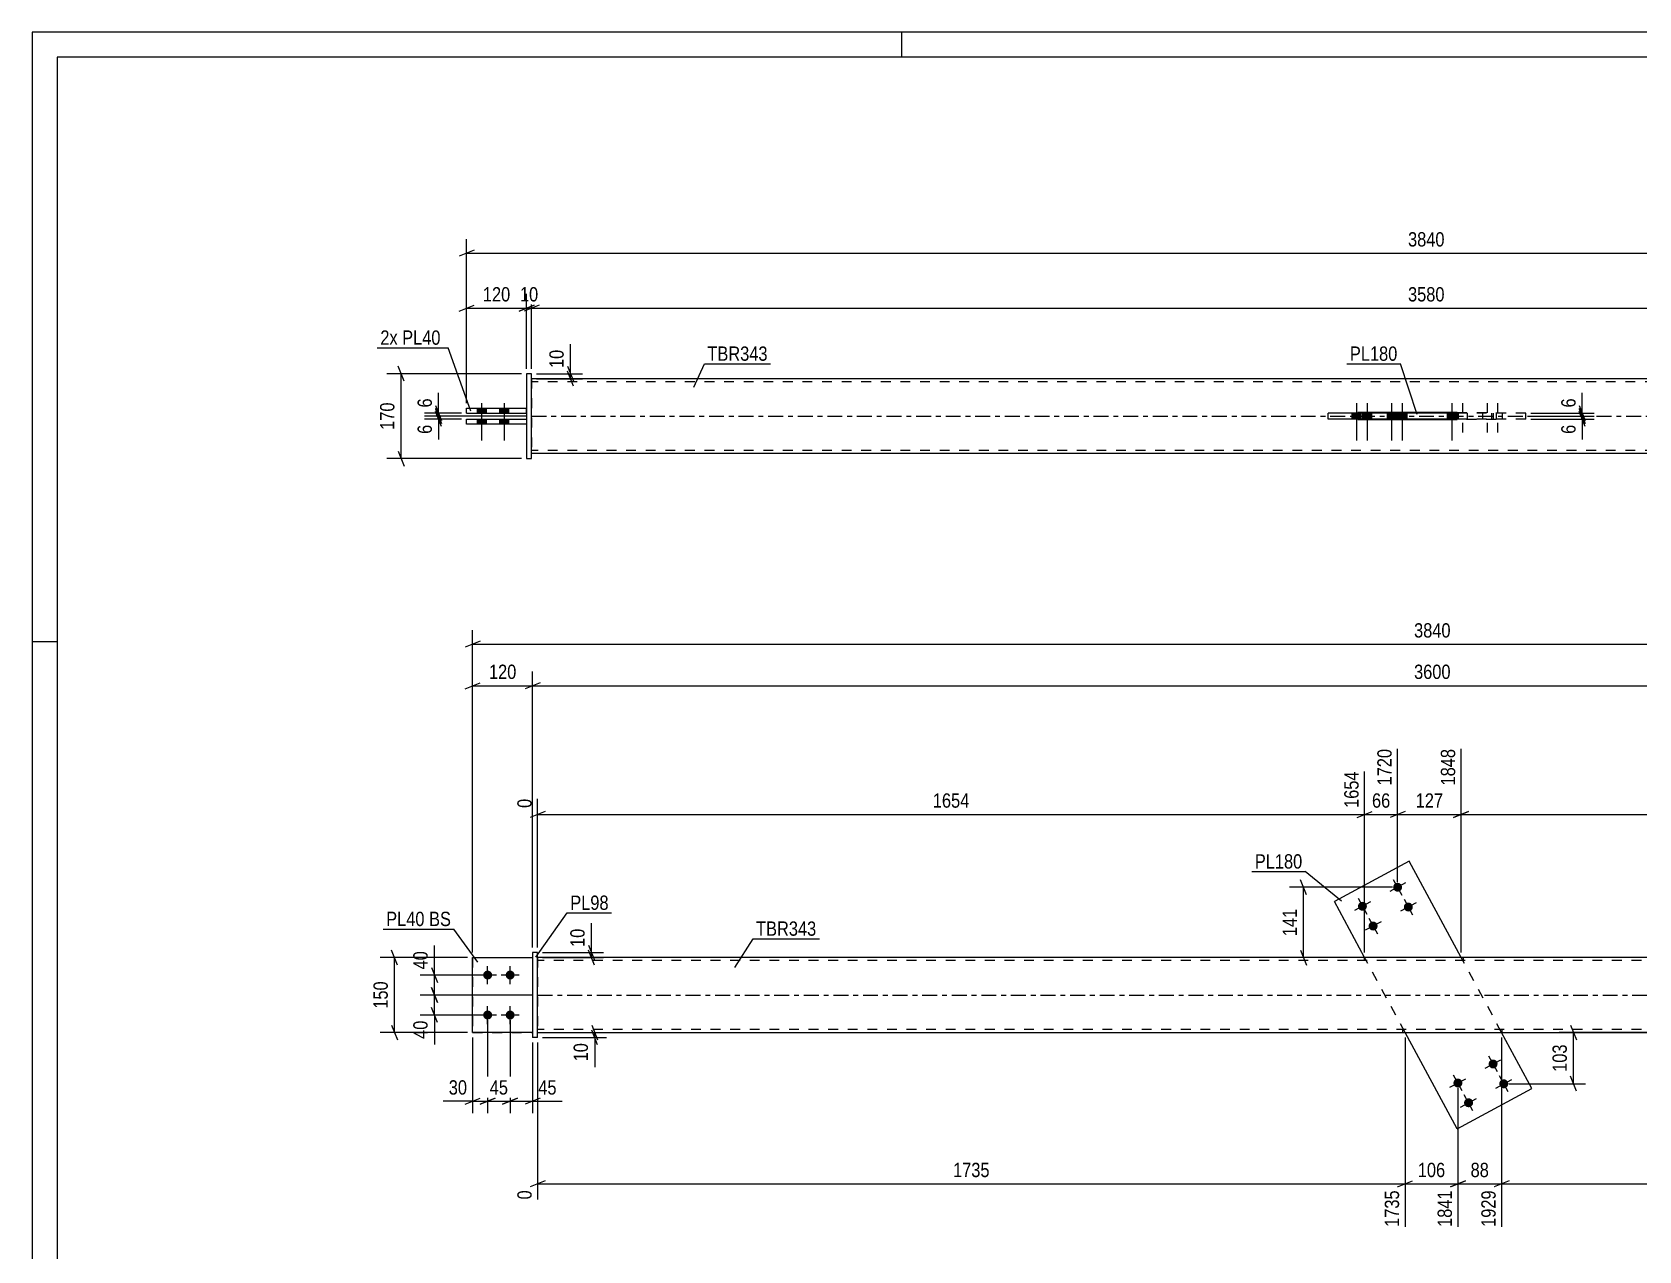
# Model space of a CAD drawing. Header units: millimetres. Extents: x 0 to 594, y 0 to 420.
# Drawn here: x 0 to 321.4, y 176.1 to 420 of the extents above; entities that cross this region are included whole.
import ezdxf

# ---------------------------------------------------------------- set-up
doc = ezdxf.new("R2010")
doc.units = ezdxf.units.MM
doc.linetypes.add('DXK_LINE_DOT2', pattern=[3.9198, 1.9599, -1.9599])
doc.linetypes.add('DXK_LINE_DOT3', pattern=[5.9187, 2.979, -0.9799, 0.9799, -0.9799])
doc.styles.add('Arial Narrow', font='ARIALN.TTF', dxfattribs={"height": 0.2})

# ---------------------------------------------------------------- blocks, each defined once
blk = doc.blocks.new('Unknown-580612004-1130')
at = {"color": 5, "linetype": 'Continuous'}
for p, q in [((594, 420), (0, 420)), ((0, 420), (0, 0)), ((174, 415), (174, 420)), ((589, 415), (5, 415)), ((5, 415), (5, 5)), ((5, 298), (0, 298))]:
    blk.add_line(p, q, dxfattribs=at)
blk = doc.blocks.new('Part-580612004-1679 - 1673')
at = {"color": 7, "linetype": 'DXK_LINE_DOT2'}
for p, q in [((88.13, 234.81), (88.13, 219.81)), ((88.13, 234.81), (100.13, 234.81)), ((100.13, 234.81), (100.13, 219.81)), ((88.13, 219.81), (100.13, 219.81))]:
    blk.add_line(p, q, dxfattribs=at)
blk = doc.blocks.new('Part-580612004-1700 - 1673')
at = {"color": 2, "linetype": 'Continuous'}
for p, q in [((459.13, 234.81), (101.13, 234.81)), ((101.13, 219.81), (459.13, 219.81))]:
    blk.add_line(p, q, dxfattribs=at)
at = {"color": 7, "linetype": 'DXK_LINE_DOT2'}
for p, q in [((101.13, 234.81), (101.13, 219.81)), ((266.47, 234.81), (266.47, 234.21)), ((286.31, 234.81), (286.31, 234.21)), ((459.13, 234.21), (101.13, 234.21)), ((459.13, 220.41), (101.13, 220.41)), ((274.24, 219.81), (274.24, 220.41)), ((294.09, 219.81), (294.09, 220.41))]:
    blk.add_line(p, q, dxfattribs=at)
at = {"color": 7, "linetype": 'DXK_LINE_DOT3'}
blk.add_line((101.13, 227.31), (459.13, 227.31), dxfattribs=at)
blk = doc.blocks.new('Part-580612004-1684 - 1673')
at = {"color": 2, "linetype": 'Continuous'}
for p, q in [((88.13, 219.81), (88.13, 234.81)), ((88.13, 234.81), (100.13, 234.81)), ((100.13, 219.81), (88.13, 219.81))]:
    blk.add_line(p, q, dxfattribs=at)
at = {"color": 7, "linetype": 'DXK_LINE_DOT2'}
blk.add_line((100.13, 234.81), (100.13, 219.81), dxfattribs=at)
blk = doc.blocks.new('Bolt-580612004-1706 - 1673')
at = {"linetype": 'Continuous'}
for points in [[(273.97, 249.3, -1), (272.39, 248.45, -1)], [(266.93, 245.5, -1), (265.35, 244.64, -1)], [(276.11, 245.34, -1), (274.53, 244.49, -1)], [(269.07, 241.54, -1), (267.49, 240.68, -1)]]:
    blk.add_hatch(color=1, dxfattribs=at).paths.add_polyline_path(points)
at = {"color": 1, "linetype": 'Continuous'}
for p, q in [((274.76, 249.73), (271.6, 248.02)), ((272.32, 250.46), (274.03, 247.29)), ((267.72, 245.93), (264.56, 244.22)), ((265.29, 246.66), (267, 243.49)), ((276.9, 245.77), (273.73, 244.06)), ((274.46, 246.5), (276.17, 243.33)), ((269.86, 241.97), (266.69, 240.26)), ((267.42, 242.7), (269.13, 239.53))]:
    blk.add_line(p, q, dxfattribs=at)
blk = doc.blocks.new('Bolt-580612004-1707 - 1673')
at = {"linetype": 'Continuous'}
for points in [[(291.48, 213.08, -1), (293.07, 213.93, -1)], [(284.44, 209.28, -1), (286.03, 210.13, -1)], [(293.62, 209.12, -1), (295.21, 209.98, -1)], [(286.58, 205.32, -1), (288.17, 206.17, -1)]]:
    blk.add_hatch(color=1, dxfattribs=at).paths.add_polyline_path(points)
at = {"color": 1, "linetype": 'Continuous'}
for p, q in [((290.69, 212.65), (293.86, 214.36)), ((293.13, 211.92), (291.42, 215.09)), ((283.65, 208.85), (286.82, 210.56)), ((286.09, 208.12), (284.38, 211.29)), ((292.83, 208.69), (296, 210.4)), ((295.27, 207.96), (293.56, 211.13)), ((285.79, 204.89), (288.96, 206.6)), ((288.23, 204.16), (286.52, 207.33))]:
    blk.add_line(p, q, dxfattribs=at)
blk = doc.blocks.new('Bolt-580612004-1709 - 1673')
at = {"linetype": 'Continuous'}
for points in [[(91.13, 230.41, -1), (91.13, 232.21, -1)], [(95.63, 230.41, -1), (95.63, 232.21, -1)], [(91.13, 222.41, -1), (91.13, 224.21, -1)], [(95.63, 222.41, -1), (95.63, 224.21, -1)]]:
    blk.add_hatch(color=1, dxfattribs=at).paths.add_polyline_path(points)
at = {"color": 1, "linetype": 'Continuous'}
for p, q in [((91.13, 229.51), (91.13, 233.11)), ((95.63, 229.51), (95.63, 233.11)), ((92.93, 231.31), (89.33, 231.31)), ((97.43, 231.31), (93.83, 231.31)), ((91.13, 221.51), (91.13, 225.11)), ((95.63, 221.51), (95.63, 225.11)), ((92.93, 223.31), (89.33, 223.31)), ((97.43, 223.31), (93.83, 223.31))]:
    blk.add_line(p, q, dxfattribs=at)
blk = doc.blocks.new('Part-580612004-1715 - 1673')
at = {"color": 2, "linetype": 'Continuous'}
for p, q in [((275.48, 254.09), (260.52, 246.01)), ((285.89, 234.81), (275.48, 254.09)), ((266.57, 234.81), (260.52, 246.01)), ((285.08, 200.53), (274.67, 219.81)), ((300.04, 208.61), (293.99, 219.81)), ((285.08, 200.53), (300.04, 208.61))]:
    blk.add_line(p, q, dxfattribs=at)
at = {"color": 7, "linetype": 'DXK_LINE_DOT2'}
for p, q in [((274.67, 219.81), (266.57, 234.81)), ((293.99, 219.81), (285.89, 234.81))]:
    blk.add_line(p, q, dxfattribs=at)
blk = doc.blocks.new('Part-580612004-1720 - 1673')
at = {"color": 2, "linetype": 'Continuous'}
for p, q in [((101.13, 235.81), (100.13, 235.81)), ((100.13, 235.81), (100.13, 218.81)), ((101.13, 218.81), (101.13, 235.81)), ((101.13, 218.81), (100.13, 218.81))]:
    blk.add_line(p, q, dxfattribs=at)
blk = doc.blocks.new('Part-580612004-1418 - 1367')
at = {"color": 2, "linetype": 'Continuous'}
for p, q in [((86.91, 341.55), (86.91, 342.55)), ((86.91, 342.55), (98.91, 342.55)), ((98.91, 341.55), (86.91, 341.55))]:
    blk.add_line(p, q, dxfattribs=at)
at = {"color": 7, "linetype": 'DXK_LINE_DOT2'}
blk.add_line((98.91, 342.55), (98.91, 341.55), dxfattribs=at)
blk = doc.blocks.new('Bolt-580612004-1370 - 1367')
at = {"linetype": 'Continuous'}
for points in [[(89.01, 343.75), (90.81, 343.75), (90.81, 344.75), (89.01, 344.75)], [(89.01, 343.75), (90.81, 343.75), (90.81, 344.75), (89.01, 344.75)], [(93.51, 343.75), (95.31, 343.75), (95.31, 344.75), (93.51, 344.75)], [(93.51, 343.75), (95.31, 343.75), (95.31, 344.75), (93.51, 344.75)], [(89.01, 341.55), (90.81, 341.55), (90.81, 342.55), (89.01, 342.55)], [(89.01, 341.55), (90.81, 341.55), (90.81, 342.55), (89.01, 342.55)], [(93.51, 341.55), (95.31, 341.55), (95.31, 342.55), (93.51, 342.55)], [(93.51, 341.55), (95.31, 341.55), (95.31, 342.55), (93.51, 342.55)]]:
    blk.add_hatch(color=1, dxfattribs=at).paths.add_polyline_path(points)
at = {"color": 1, "linetype": 'Continuous'}
for p, q in [((89.01, 344.75), (89.01, 343.75)), ((89.01, 344.75), (89.01, 343.75)), ((89.91, 345.75), (89.91, 338.25)), ((89.91, 345.75), (89.91, 338.25)), ((90.81, 344.75), (90.81, 343.75)), ((90.81, 344.75), (90.81, 343.75)), ((93.51, 344.75), (93.51, 343.75)), ((93.51, 344.75), (93.51, 343.75)), ((94.41, 345.75), (94.41, 338.25)), ((94.41, 345.75), (94.41, 338.25)), ((95.31, 344.75), (95.31, 343.75)), ((95.31, 344.75), (95.31, 343.75)), ((89.01, 342.55), (89.01, 341.55)), ((89.01, 342.55), (89.01, 341.55)), ((90.81, 342.55), (90.81, 341.55)), ((90.81, 342.55), (90.81, 341.55)), ((93.51, 342.55), (93.51, 341.55)), ((93.51, 342.55), (93.51, 341.55)), ((95.31, 342.55), (95.31, 341.55)), ((95.31, 342.55), (95.31, 341.55))]:
    blk.add_line(p, q, dxfattribs=at)
blk = doc.blocks.new('Bolt-580612004-1435 - 1367')
at = {"linetype": 'Continuous'}
blk.add_hatch(color=1, dxfattribs=at).paths.add_polyline_path([(283.12, 342.55), (284.92, 342.55), (284.92, 343.75), (283.12, 343.75)])
at = {"color": 1, "linetype": 'Continuous'}
for p, q in [((284.02, 345.75), (284.02, 338.25)), ((283.12, 343.75), (283.12, 342.55)), ((284.92, 343.75), (284.92, 342.55))]:
    blk.add_line(p, q, dxfattribs=at)
at = {"color": 1, "linetype": 'DXK_LINE_DOT2'}
for p, q in [((286.16, 345.75), (286.16, 338.25)), ((291.06, 345.75), (291.06, 338.25)), ((293.19, 345.75), (293.19, 338.25)), ((285.26, 343.75), (285.26, 342.55)), ((287.06, 343.75), (287.06, 342.55)), ((290.16, 343.75), (290.16, 342.55)), ((291.96, 343.75), (291.96, 342.55)), ((292.29, 343.75), (292.29, 342.55)), ((294.09, 343.75), (294.09, 342.55))]:
    blk.add_line(p, q, dxfattribs=at)
blk = doc.blocks.new('Part-580612004-1456 - 1367')
at = {"color": 2, "linetype": 'Continuous'}
for p, q in [((457.91, 350.65), (99.91, 350.65)), ((265.25, 343.85), (265.25, 343.75)), ((285.09, 343.85), (265.25, 343.85)), ((265.25, 342.45), (265.25, 342.55)), ((265.25, 342.45), (285.09, 342.45)), ((273.02, 343.85), (273.02, 343.75)), ((273.02, 342.45), (273.02, 342.55)), ((285.09, 342.45), (285.09, 343.85)), ((457.91, 335.65), (99.91, 335.65))]:
    blk.add_line(p, q, dxfattribs=at)
at = {"color": 7, "linetype": 'DXK_LINE_DOT2'}
for p, q in [((99.91, 350.65), (99.91, 335.65)), ((457.91, 350.05), (99.91, 350.05)), ((265.25, 342.55), (265.25, 343.85)), ((273.02, 342.55), (273.02, 343.85)), ((285.09, 343.85), (292.87, 343.85)), ((292.87, 342.45), (285.09, 342.45)), ((292.87, 343.85), (292.87, 342.45)), ((457.91, 336.25), (99.91, 336.25))]:
    blk.add_line(p, q, dxfattribs=at)
at = {"color": 7, "linetype": 'DXK_LINE_DOT3'}
blk.add_line((99.91, 343.15), (457.91, 343.15), dxfattribs=at)
blk = doc.blocks.new('Part-580612004-1413 - 1367')
at = {"color": 2, "linetype": 'Continuous'}
for p, q in [((86.91, 343.75), (86.91, 344.75)), ((86.91, 344.75), (98.91, 344.75)), ((86.91, 343.75), (98.91, 343.75))]:
    blk.add_line(p, q, dxfattribs=at)
at = {"color": 7, "linetype": 'DXK_LINE_DOT2'}
blk.add_line((98.91, 343.75), (98.91, 344.75), dxfattribs=at)
blk = doc.blocks.new('Part-580612004-1397 - 1367')
at = {"color": 2, "linetype": 'Continuous'}
for p, q in [((259.3, 342.55), (259.3, 343.75)), ((285.09, 343.75), (259.3, 343.75)), ((285.09, 342.55), (259.3, 342.55)), ((274.26, 342.55), (274.26, 343.75))]:
    blk.add_line(p, q, dxfattribs=at)
at = {"color": 7, "linetype": 'DXK_LINE_DOT2'}
for p, q in [((283.86, 342.55), (283.86, 343.75)), ((298.82, 343.75), (285.09, 343.75)), ((298.82, 342.55), (285.09, 342.55)), ((298.82, 342.55), (298.82, 343.75))]:
    blk.add_line(p, q, dxfattribs=at)
blk = doc.blocks.new('Part-580612004-1398 - 1367')
at = {"color": 2, "linetype": 'Continuous'}
for p, q in [((99.91, 351.65), (98.91, 351.65)), ((98.91, 351.65), (98.91, 334.65)), ((99.91, 334.65), (99.91, 351.65)), ((98.91, 334.65), (99.91, 334.65))]:
    blk.add_line(p, q, dxfattribs=at)
blk = doc.blocks.new('Bolt-580612004-1436 - 1367')
at = {"linetype": 'Continuous'}
for points in [[(265.82, 343.75), (264.02, 343.75), (264.02, 342.55), (265.82, 342.55)], [(267.96, 343.75), (266.16, 343.75), (266.16, 342.55), (267.96, 342.55)], [(272.86, 343.75), (271.06, 343.75), (271.06, 342.55), (272.86, 342.55)], [(275, 343.75), (273.2, 343.75), (273.2, 342.55), (275, 342.55)]]:
    blk.add_hatch(color=1, dxfattribs=at).paths.add_polyline_path(points)
at = {"color": 1, "linetype": 'Continuous'}
for p, q in [((264.92, 345.75), (264.92, 338.25)), ((267.06, 345.75), (267.06, 338.25)), ((271.96, 345.75), (271.96, 338.25)), ((274.1, 345.75), (274.1, 338.25)), ((264.02, 343.75), (264.02, 342.55)), ((265.82, 343.75), (265.82, 342.55)), ((266.16, 343.75), (266.16, 342.55)), ((267.96, 343.75), (267.96, 342.55)), ((271.06, 343.75), (271.06, 342.55)), ((272.86, 343.75), (272.86, 342.55)), ((273.2, 343.75), (273.2, 342.55)), ((275, 343.75), (275, 342.55))]:
    blk.add_line(p, q, dxfattribs=at)
blk = doc.blocks.new('StraightDimension-580612004-1850 - 1673')
at = {"color": 7, "linetype": 'Continuous'}
for p, q in [((293.99, 218.81), (293.99, 180.91)), ((285.24, 208.71), (285.24, 180.91)), ((283.74, 188.92), (286.74, 190.12)), ((295.49, 190.12), (292.49, 188.92)), ((285.24, 189.52), (293.99, 189.52))]:
    blk.add_line(p, q, dxfattribs=at)
at = {"color": 0}
blk.add_wipeout([(292.04, 190.27), (292.04, 194.47), (287.18, 194.47), (287.18, 190.27)], dxfattribs=at)
at = {"color": 3, "style": 'Arial Narrow'}
blk.add_text('88', height=2.863, dxfattribs=at).set_placement((287.78, 190.87))
at = {"color": 0, "linetype": 'Continuous'}
blk.add_wipeout([(293.39, 188.82), (289.19, 188.82), (289.19, 180.31), (293.39, 180.31)], dxfattribs=at)
at = {"color": 3, "linetype": 'Continuous', "style": 'Arial Narrow'}
blk.add_text('1929', height=2.863, rotation=90.0002, dxfattribs=at).set_placement((292.79, 180.91))
blk = doc.blocks.new('StraightDimension-580612004-1792 - 1673')
at = {"color": 7, "linetype": 'Continuous'}
for p, q in [((273.18, 249.87), (273.18, 276.56)), ((266.57, 235.81), (266.57, 272.06)), ((265.07, 262.85), (268.07, 264.05)), ((274.68, 264.05), (271.68, 262.85)), ((266.57, 263.45), (273.18, 263.45))]:
    blk.add_line(p, q, dxfattribs=at)
at = {"color": 0}
blk.add_wipeout([(272.3, 264.2), (272.3, 268.4), (267.45, 268.4), (267.45, 264.2)], dxfattribs=at)
at = {"color": 0, "linetype": 'Continuous'}
blk.add_wipeout([(272.58, 277.16), (268.38, 277.16), (268.38, 268.65), (272.58, 268.65)], dxfattribs=at)
at = {"color": 3, "linetype": 'Continuous', "style": 'Arial Narrow'}
blk.add_text('1720', height=2.863, rotation=90.0002, dxfattribs=at).set_placement((271.98, 269.25))
at = {"color": 3, "style": 'Arial Narrow'}
blk.add_text('66', height=2.863, dxfattribs=at).set_placement((268.05, 264.8))
blk = doc.blocks.new('StraightDimension-580612004-1891 - 1673')
at = {"color": 7, "linetype": 'Continuous'}
for p, q in [((102.13, 219.81), (114.94, 219.81)), ((102.13, 218.81), (114.94, 218.81)), ((111.94, 221.31), (113.14, 218.31)), ((113.14, 217.31), (111.94, 220.31)), ((112.54, 218.81), (112.54, 219.81))]:
    blk.add_line(p, q, dxfattribs=at)
at = {"color": 0}
blk.add_wipeout([(111.79, 218.28), (107.59, 218.28), (107.59, 213.43), (111.79, 213.43)], dxfattribs=at)
at = {"color": 7, "linetype": 'Continuous'}
blk.add_line((112.54, 218.81), (112.54, 212.9), dxfattribs=at)
blk.add_line((112.54, 218.81), (112.54, 212.9), dxfattribs=at)
at = {"color": 3, "style": 'Arial Narrow'}
blk.add_text('10', height=2.863, rotation=90.0002, dxfattribs=at).set_placement((111.19, 214.03))
blk = doc.blocks.new('StraightDimension-580612004-1827 - 1673')
at = {"color": 7, "linetype": 'Continuous'}
for p, q in [((91.13, 222.31), (91.13, 203.64)), ((88.13, 218.81), (88.13, 203.64)), ((86.63, 205.44), (89.63, 206.64)), ((88.13, 206.04), (91.13, 206.04)), ((92.63, 206.64), (89.63, 205.44))]:
    blk.add_line(p, q, dxfattribs=at)
at = {"color": 0}
blk.add_wipeout([(87.61, 206.79), (87.61, 210.99), (82.75, 210.99), (82.75, 206.79)], dxfattribs=at)
at = {"color": 7, "linetype": 'Continuous'}
blk.add_line((88.13, 206.04), (82.23, 206.04), dxfattribs=at)
blk.add_line((88.13, 206.04), (82.23, 206.04), dxfattribs=at)
at = {"color": 3, "style": 'Arial Narrow'}
blk.add_text('30', height=2.863, dxfattribs=at).set_placement((83.35, 207.39))
blk = doc.blocks.new('StraightDimension-580612004-4409 - 1673')
at = {"color": 7, "linetype": 'Continuous'}
for p, q in [((272.18, 248.87), (251.53, 248.87)), ((254.98, 247.37), (253.78, 250.37)), ((254.38, 234.81), (254.38, 248.87)), ((261.18, 234.81), (251.53, 234.81)), ((253.78, 236.31), (254.98, 233.31))]:
    blk.add_line(p, q, dxfattribs=at)
at = {"color": 0}
blk.add_wipeout([(253.63, 245.18), (249.43, 245.18), (249.43, 238.5), (253.63, 238.5)], dxfattribs=at)
at = {"color": 3, "style": 'Arial Narrow'}
blk.add_text('141', height=2.863, rotation=90.0002, dxfattribs=at).set_placement((253.03, 239.1))
blk = doc.blocks.new('StraightDimension-580612004-1806 - 1673')
at = {"color": 7, "linetype": 'Continuous'}
for p, q in [((266.57, 235.81), (266.57, 272.06)), ((102.63, 264.05), (99.63, 262.85)), ((101.13, 236.81), (101.13, 266.57)), ((265.07, 262.85), (268.07, 264.05)), ((101.13, 263.45), (266.57, 263.45))]:
    blk.add_line(p, q, dxfattribs=at)
at = {"color": 0, "linetype": 'Continuous'}
for points in [[(265.97, 272.66), (261.77, 272.66), (261.77, 264.15), (265.97, 264.15)], [(100.53, 267.17), (96.33, 267.17), (96.33, 264.15), (100.53, 264.15)]]:
    blk.add_wipeout(points, dxfattribs=at)
at = {"color": 0}
blk.add_wipeout([(188.11, 264.2), (188.11, 268.4), (179.59, 268.4), (179.59, 264.2)], dxfattribs=at)
at = {"color": 3, "linetype": 'Continuous', "style": 'Arial Narrow'}
for s, height, p in [('1654', 2.863, (265.37, 264.75)), ('0', 2.86, (99.93, 264.75))]:
    blk.add_text(s, height=height, rotation=90.0002, dxfattribs=at).set_placement(p)
at = {"color": 3, "style": 'Arial Narrow'}
blk.add_text('1654', height=2.863, dxfattribs=at).set_placement((180.19, 264.8))
blk = doc.blocks.new('StraightDimension-580612004-1760 - 1673')
at = {"color": 7, "linetype": 'Continuous'}
for p, q in [((285.89, 235.81), (285.89, 276.56)), ((459.13, 236.81), (459.13, 272.06)), ((287.39, 264.05), (284.39, 262.85)), ((457.63, 262.85), (460.63, 264.05)), ((285.89, 263.45), (459.13, 263.45))]:
    blk.add_line(p, q, dxfattribs=at)
at = {"color": 0, "linetype": 'Continuous'}
blk.add_wipeout([(458.53, 272.66), (454.33, 272.66), (454.33, 264.15), (458.53, 264.15)], dxfattribs=at)
at = {"color": 0}
blk.add_wipeout([(376.76, 264.2), (376.76, 268.4), (368.25, 268.4), (368.25, 264.2)], dxfattribs=at)
at = {"color": 3, "linetype": 'Continuous', "style": 'Arial Narrow'}
blk.add_text('3580', height=2.863, rotation=90.0002, dxfattribs=at).set_placement((457.93, 264.75))
at = {"color": 3, "style": 'Arial Narrow'}
blk.add_text('1732', height=2.863, dxfattribs=at).set_placement((368.85, 264.8))
blk = doc.blocks.new('StraightDimension-580612004-2057 - 1673')
at = {"color": 7, "linetype": 'Continuous'}
for p, q in [((86.63, 288.61), (89.63, 289.81)), ((88.13, 235.81), (88.13, 292.06)), ((101.63, 289.81), (98.63, 288.61)), ((100.13, 236.81), (100.13, 292.06)), ((88.13, 289.21), (100.13, 289.21))]:
    blk.add_line(p, q, dxfattribs=at)
at = {"color": 0}
blk.add_wipeout([(97.47, 289.96), (97.47, 294.16), (90.79, 294.16), (90.79, 289.96)], dxfattribs=at)
at = {"color": 3, "style": 'Arial Narrow'}
blk.add_text('120', height=2.863, dxfattribs=at).set_placement((91.39, 290.56))
blk = doc.blocks.new('StraightDimension-580612004-1900 - 1673')
at = {"color": 7, "linetype": 'Continuous'}
for p, q in [((102.13, 235.81), (114.28, 235.81)), ((102.13, 234.81), (114.28, 234.81)), ((111.28, 237.31), (112.48, 234.31)), ((112.48, 233.31), (111.28, 236.31)), ((111.88, 234.81), (111.88, 235.81))]:
    blk.add_line(p, q, dxfattribs=at)
at = {"color": 0}
blk.add_wipeout([(111.13, 241.19), (106.93, 241.19), (106.93, 236.33), (111.13, 236.33)], dxfattribs=at)
at = {"color": 7, "linetype": 'Continuous'}
blk.add_line((111.88, 235.81), (111.88, 241.72), dxfattribs=at)
blk.add_line((111.88, 235.81), (111.88, 241.72), dxfattribs=at)
at = {"color": 3, "style": 'Arial Narrow'}
blk.add_text('10', height=2.863, rotation=90.0002, dxfattribs=at).set_placement((110.53, 236.93))
blk = doc.blocks.new('StraightDimension-580612004-2050 - 1673')
at = {"color": 7, "linetype": 'Continuous'}
for p, q in [((101.63, 289.81), (98.63, 288.61)), ((100.13, 236.81), (100.13, 292.06)), ((100.13, 289.21), (460.13, 289.21))]:
    blk.add_line(p, q, dxfattribs=at)
at = {"color": 0}
blk.add_wipeout([(284.39, 289.96), (284.39, 294.16), (275.87, 294.16), (275.87, 289.96)], dxfattribs=at)
at = {"color": 3, "style": 'Arial Narrow'}
blk.add_text('3600', height=2.863, dxfattribs=at).set_placement((276.47, 290.56))
blk = doc.blocks.new('StraightDimension-580612004-1772 - 1673')
at = {"color": 7, "linetype": 'Continuous'}
for p, q in [((273.18, 249.87), (273.18, 276.56)), ((285.89, 235.81), (285.89, 276.56)), ((274.68, 264.05), (271.68, 262.85)), ((284.39, 262.85), (287.39, 264.05)), ((273.18, 263.45), (285.89, 263.45))]:
    blk.add_line(p, q, dxfattribs=at)
at = {"color": 0}
blk.add_wipeout([(282.88, 264.2), (282.88, 268.4), (276.19, 268.4), (276.19, 264.2)], dxfattribs=at)
at = {"color": 0, "linetype": 'Continuous'}
blk.add_wipeout([(285.29, 277.16), (281.09, 277.16), (281.09, 268.65), (285.29, 268.65)], dxfattribs=at)
at = {"color": 3, "linetype": 'Continuous', "style": 'Arial Narrow'}
blk.add_text('1848', height=2.863, rotation=90.0002, dxfattribs=at).set_placement((284.69, 269.25))
at = {"color": 3, "style": 'Arial Narrow'}
blk.add_text('127', height=2.863, dxfattribs=at).set_placement((276.79, 264.8))
blk = doc.blocks.new('StraightDimension-580612004-1909 - 1673')
at = {"color": 7, "linetype": 'Continuous'}
for p, q in [((79.87, 232.81), (81.07, 229.81)), ((90.13, 231.31), (77.62, 231.31)), ((81.07, 225.81), (79.87, 228.81)), ((80.47, 227.31), (80.47, 231.31)), ((100.13, 227.31), (77.62, 227.31))]:
    blk.add_line(p, q, dxfattribs=at)
at = {"color": 0}
blk.add_wipeout([(79.72, 236.69), (75.52, 236.69), (75.52, 231.83), (79.72, 231.83)], dxfattribs=at)
at = {"color": 7, "linetype": 'Continuous'}
blk.add_line((80.47, 231.31), (80.47, 237.22), dxfattribs=at)
blk.add_line((80.47, 231.31), (80.47, 237.22), dxfattribs=at)
at = {"color": 3, "style": 'Arial Narrow'}
blk.add_text('40', height=2.863, rotation=90.0002, dxfattribs=at).set_placement((79.12, 232.43))
blk = doc.blocks.new('StraightDimension-580612004-1746 - 1673')
at = {"color": 7, "linetype": 'Continuous'}
for p, q in [((88.13, 235.81), (88.13, 300.35)), ((89.63, 298.1), (86.63, 296.9)), ((88.13, 297.5), (472.13, 297.5))]:
    blk.add_line(p, q, dxfattribs=at)
at = {"color": 0}
blk.add_wipeout([(284.39, 298.25), (284.39, 302.45), (275.87, 302.45), (275.87, 298.25)], dxfattribs=at)
at = {"color": 3, "style": 'Arial Narrow'}
blk.add_text('3840', height=2.863, dxfattribs=at).set_placement((276.47, 298.85))
blk = doc.blocks.new('StraightDimension-580612004-1813 - 1673')
at = {"color": 7, "linetype": 'Continuous'}
for p, q in [((95.63, 222.31), (95.63, 203.64)), ((100.13, 217.81), (100.13, 203.64)), ((94.13, 205.44), (97.13, 206.64)), ((95.63, 206.04), (100.13, 206.04)), ((101.63, 206.64), (98.63, 205.44))]:
    blk.add_line(p, q, dxfattribs=at)
at = {"color": 0}
blk.add_wipeout([(105.51, 206.79), (105.51, 210.99), (100.66, 210.99), (100.66, 206.79)], dxfattribs=at)
at = {"color": 7, "linetype": 'Continuous'}
blk.add_line((100.13, 206.04), (106.04, 206.04), dxfattribs=at)
blk.add_line((100.13, 206.04), (106.04, 206.04), dxfattribs=at)
at = {"color": 3, "style": 'Arial Narrow'}
blk.add_text('45', height=2.863, dxfattribs=at).set_placement((101.26, 207.39))
blk = doc.blocks.new('StraightDimension-580612004-1820 - 1673')
at = {"color": 7, "linetype": 'Continuous'}
for p, q in [((91.13, 222.31), (91.13, 203.64)), ((95.63, 222.31), (95.63, 203.64)), ((89.63, 205.44), (92.63, 206.64)), ((91.13, 206.04), (95.63, 206.04)), ((97.13, 206.64), (94.13, 205.44))]:
    blk.add_line(p, q, dxfattribs=at)
at = {"color": 0}
blk.add_wipeout([(95.81, 206.79), (95.81, 210.99), (90.95, 210.99), (90.95, 206.79)], dxfattribs=at)
at = {"color": 3, "style": 'Arial Narrow'}
blk.add_text('45', height=2.863, dxfattribs=at).set_placement((91.55, 207.39))
blk = doc.blocks.new('StraightDimension-580612004-1838 - 1673')
at = {"color": 7, "linetype": 'Continuous'}
for p, q in [((293.99, 218.81), (293.99, 180.91)), ((459.13, 217.81), (459.13, 180.91)), ((295.49, 190.12), (292.49, 188.92)), ((457.63, 188.92), (460.63, 190.12)), ((293.99, 189.52), (459.13, 189.52))]:
    blk.add_line(p, q, dxfattribs=at)
at = {"color": 0}
blk.add_wipeout([(380.81, 190.27), (380.81, 194.47), (372.3, 194.47), (372.3, 190.27)], dxfattribs=at)
at = {"color": 0, "linetype": 'Continuous'}
blk.add_wipeout([(458.53, 188.82), (454.33, 188.82), (454.33, 180.31), (458.53, 180.31)], dxfattribs=at)
at = {"color": 3, "style": 'Arial Narrow'}
blk.add_text('1651', height=2.863, dxfattribs=at).set_placement((372.9, 190.87))
at = {"color": 3, "linetype": 'Continuous', "style": 'Arial Narrow'}
blk.add_text('3580', height=2.863, rotation=90.0002, dxfattribs=at).set_placement((457.93, 180.91))
blk = doc.blocks.new('StraightDimension-580612004-1864 - 1673')
at = {"color": 7, "linetype": 'Continuous'}
for p, q in [((274.67, 218.81), (274.67, 180.91)), ((285.24, 208.71), (285.24, 180.91)), ((273.17, 188.92), (276.17, 190.12)), ((286.74, 190.12), (283.74, 188.92)), ((274.67, 189.52), (285.24, 189.52))]:
    blk.add_line(p, q, dxfattribs=at)
at = {"color": 0}
blk.add_wipeout([(283.29, 190.27), (283.29, 194.47), (276.61, 194.47), (276.61, 190.27)], dxfattribs=at)
at = {"color": 3, "style": 'Arial Narrow'}
blk.add_text('106', height=2.863, dxfattribs=at).set_placement((277.21, 190.87))
at = {"color": 0, "linetype": 'Continuous'}
blk.add_wipeout([(284.64, 188.82), (280.44, 188.82), (280.44, 180.31), (284.64, 180.31)], dxfattribs=at)
at = {"color": 3, "linetype": 'Continuous', "style": 'Arial Narrow'}
blk.add_text('1841', height=2.863, rotation=90.0002, dxfattribs=at).set_placement((284.04, 180.91))
blk = doc.blocks.new('StraightDimension-580612004-1878 - 1673')
at = {"color": 7, "linetype": 'Continuous'}
for p, q in [((274.67, 218.81), (274.67, 180.91)), ((101.13, 217.81), (101.13, 186.4)), ((102.63, 190.12), (99.63, 188.92)), ((273.17, 188.92), (276.17, 190.12)), ((101.13, 189.52), (274.67, 189.52))]:
    blk.add_line(p, q, dxfattribs=at)
at = {"color": 0}
blk.add_wipeout([(192.16, 190.27), (192.16, 194.47), (183.64, 194.47), (183.64, 190.27)], dxfattribs=at)
at = {"color": 0, "linetype": 'Continuous'}
for points in [[(100.53, 188.82), (96.33, 188.82), (96.33, 185.8), (100.53, 185.8)], [(274.07, 188.82), (269.87, 188.82), (269.87, 180.31), (274.07, 180.31)]]:
    blk.add_wipeout(points, dxfattribs=at)
at = {"color": 3, "style": 'Arial Narrow'}
blk.add_text('1735', height=2.863, dxfattribs=at).set_placement((184.24, 190.87))
at = {"color": 3, "linetype": 'Continuous', "style": 'Arial Narrow'}
for s, height, p in [('0', 2.86, (99.93, 186.4)), ('1735', 2.863, (273.47, 180.91))]:
    blk.add_text(s, height=height, rotation=90.0002, dxfattribs=at).set_placement(p)
blk = doc.blocks.new('StraightDimension-580612004-1922 - 1673')
at = {"color": 7, "linetype": 'Continuous'}
for p, q in [((79.87, 228.81), (81.07, 225.81)), ((100.13, 227.31), (77.62, 227.31)), ((80.47, 223.31), (80.47, 227.31)), ((90.13, 223.31), (77.62, 223.31)), ((81.07, 221.81), (79.87, 224.81))]:
    blk.add_line(p, q, dxfattribs=at)
at = {"color": 0}
blk.add_wipeout([(79.72, 222.78), (75.52, 222.78), (75.52, 217.93), (79.72, 217.93)], dxfattribs=at)
at = {"color": 7, "linetype": 'Continuous'}
blk.add_line((80.47, 223.31), (80.47, 217.4), dxfattribs=at)
blk.add_line((80.47, 223.31), (80.47, 217.4), dxfattribs=at)
at = {"color": 3, "style": 'Arial Narrow'}
blk.add_text('40', height=2.863, rotation=90.0002, dxfattribs=at).set_placement((79.12, 218.53))
blk = doc.blocks.new('StraightDimension-580612004-1979 - 1673')
at = {"color": 7, "linetype": 'Continuous'}
for p, q in [((87.13, 234.81), (69.65, 234.81)), ((73.1, 233.31), (71.9, 236.31)), ((72.5, 219.81), (72.5, 234.81)), ((87.13, 219.81), (69.65, 219.81)), ((71.9, 221.31), (73.1, 218.31))]:
    blk.add_line(p, q, dxfattribs=at)
at = {"color": 0}
blk.add_wipeout([(71.75, 230.65), (67.55, 230.65), (67.55, 223.97), (71.75, 223.97)], dxfattribs=at)
at = {"color": 3, "style": 'Arial Narrow'}
blk.add_text('150', height=2.863, rotation=90.0002, dxfattribs=at).set_placement((71.15, 224.57))
blk = doc.blocks.new('StraightDimension-580612004-1993 - 1673')
at = {"color": 7, "linetype": 'Continuous'}
for p, q in [((417.35, 219.81), (305.53, 219.81)), ((307.78, 221.31), (308.98, 218.31)), ((308.38, 209.55), (308.38, 219.81)), ((295.41, 209.55), (310.78, 209.55)), ((308.98, 208.05), (307.78, 211.05))]:
    blk.add_line(p, q, dxfattribs=at)
at = {"color": 0}
blk.add_wipeout([(307.63, 218.02), (303.43, 218.02), (303.43, 211.34), (307.63, 211.34)], dxfattribs=at)
at = {"color": 3, "style": 'Arial Narrow'}
blk.add_text('103', height=2.863, rotation=90.0002, dxfattribs=at).set_placement((307.03, 211.94))
blk = doc.blocks.new('StraightDimension-580612004-1471 - 1367')
at = {"color": 7, "linetype": 'Continuous'}
for p, q in [((100.91, 351.65), (110.09, 351.65)), ((100.91, 350.65), (110.09, 350.65)), ((107.09, 353.15), (108.29, 350.15)), ((108.29, 349.15), (107.09, 352.15)), ((107.69, 350.65), (107.69, 351.65))]:
    blk.add_line(p, q, dxfattribs=at)
at = {"color": 0}
blk.add_wipeout([(106.94, 357.04), (102.74, 357.04), (102.74, 352.18), (106.94, 352.18)], dxfattribs=at)
at = {"color": 7, "linetype": 'Continuous'}
blk.add_line((107.69, 351.65), (107.69, 357.56), dxfattribs=at)
blk.add_line((107.69, 351.65), (107.69, 357.56), dxfattribs=at)
at = {"color": 3, "style": 'Arial Narrow'}
blk.add_text('10', height=2.863, rotation=90.0002, dxfattribs=at).set_placement((106.34, 352.78))
blk = doc.blocks.new('StraightDimension-580612004-1540 - 1367')
at = {"color": 7, "linetype": 'Continuous'}
for p, q in [((309.53, 345.25), (310.73, 342.25)), ((310.73, 341.65), (309.53, 344.65)), ((299.82, 343.75), (312.53, 343.75)), ((299.82, 343.15), (312.53, 343.15)), ((310.13, 343.15), (310.13, 343.75))]:
    blk.add_line(p, q, dxfattribs=at)
at = {"color": 0}
blk.add_wipeout([(309.38, 347.31), (305.18, 347.31), (305.18, 344.28), (309.38, 344.28)], dxfattribs=at)
at = {"color": 7, "linetype": 'Continuous'}
blk.add_line((310.13, 343.75), (310.13, 347.83), dxfattribs=at)
blk.add_line((310.13, 343.75), (310.13, 347.83), dxfattribs=at)
at = {"color": 3, "style": 'Arial Narrow'}
blk.add_text('6', height=2.86, rotation=90.0002, dxfattribs=at).set_placement((308.78, 344.88))
blk = doc.blocks.new('StraightDimension-580612004-1525 - 1367')
at = {"color": 7, "linetype": 'Continuous'}
for p, q in [((97.91, 351.65), (70.97, 351.65)), ((74.42, 350.15), (73.22, 353.15)), ((73.82, 334.65), (73.82, 351.65)), ((97.91, 334.65), (70.97, 334.65)), ((73.22, 336.15), (74.42, 333.15))]:
    blk.add_line(p, q, dxfattribs=at)
at = {"color": 0}
blk.add_wipeout([(73.07, 346.5), (68.87, 346.5), (68.87, 339.81), (73.07, 339.81)], dxfattribs=at)
at = {"color": 3, "style": 'Arial Narrow'}
blk.add_text('170', height=2.863, rotation=90.0002, dxfattribs=at).set_placement((72.47, 340.41))
blk = doc.blocks.new('StraightDimension-580612004-1536 - 1367')
at = {"color": 7, "linetype": 'Continuous'}
for p, q in [((309.53, 344.65), (310.73, 341.65)), ((310.73, 341.05), (309.53, 344.05)), ((299.82, 343.15), (312.53, 343.15)), ((299.82, 342.55), (312.53, 342.55)), ((310.13, 342.55), (310.13, 343.15))]:
    blk.add_line(p, q, dxfattribs=at)
at = {"color": 0}
blk.add_wipeout([(309.38, 342.03), (305.18, 342.03), (305.18, 339), (309.38, 339)], dxfattribs=at)
at = {"color": 7, "linetype": 'Continuous'}
blk.add_line((310.13, 342.55), (310.13, 338.48), dxfattribs=at)
blk.add_line((310.13, 342.55), (310.13, 338.48), dxfattribs=at)
at = {"color": 3, "style": 'Arial Narrow'}
blk.add_text('6', height=2.86, rotation=90.0002, dxfattribs=at).set_placement((308.78, 339.6))
blk = doc.blocks.new('StraightDimension-580612004-1576 - 1367')
at = {"color": 7, "linetype": 'Continuous'}
for p, q in [((99.91, 352.65), (99.91, 367.6)), ((101.41, 365.35), (98.41, 364.15)), ((99.91, 364.75), (457.91, 364.75))]:
    blk.add_line(p, q, dxfattribs=at)
at = {"color": 0}
blk.add_wipeout([(283.17, 365.5), (283.17, 369.7), (274.66, 369.7), (274.66, 365.5)], dxfattribs=at)
at = {"color": 3, "style": 'Arial Narrow'}
blk.add_text('3580', height=2.863, dxfattribs=at).set_placement((275.26, 366.1))
blk = doc.blocks.new('StraightDimension-580612004-1545 - 1367')
at = {"color": 7, "linetype": 'Continuous'}
for p, q in [((88.41, 376.35), (85.41, 375.15)), ((86.91, 345.75), (86.91, 378.6)), ((86.91, 375.75), (470.91, 375.75))]:
    blk.add_line(p, q, dxfattribs=at)
at = {"color": 0}
blk.add_wipeout([(283.17, 376.5), (283.17, 380.7), (274.66, 380.7), (274.66, 376.5)], dxfattribs=at)
at = {"color": 3, "style": 'Arial Narrow'}
blk.add_text('3840', height=2.863, dxfattribs=at).set_placement((275.26, 377.1))
blk = doc.blocks.new('StraightDimension-580612004-1556 - 1367')
at = {"color": 7, "linetype": 'Continuous'}
for p, q in [((98.91, 352.65), (98.91, 367.6)), ((99.91, 352.65), (99.91, 367.6)), ((97.41, 364.15), (100.41, 365.35)), ((101.41, 365.35), (98.41, 364.15)), ((98.91, 364.75), (99.91, 364.75))]:
    blk.add_line(p, q, dxfattribs=at)
at = {"color": 0}
blk.add_wipeout([(101.84, 365.5), (101.84, 369.7), (96.99, 369.7), (96.99, 365.5)], dxfattribs=at)
at = {"color": 3, "style": 'Arial Narrow'}
blk.add_text('10', height=2.863, dxfattribs=at).set_placement((97.59, 366.1))
blk = doc.blocks.new('StraightDimension-580612004-1566 - 1367')
at = {"color": 7, "linetype": 'Continuous'}
for p, q in [((86.91, 345.75), (86.91, 367.6)), ((98.91, 352.65), (98.91, 367.6)), ((85.41, 364.15), (88.41, 365.35)), ((86.91, 364.75), (98.91, 364.75)), ((100.41, 365.35), (97.41, 364.15))]:
    blk.add_line(p, q, dxfattribs=at)
at = {"color": 0}
blk.add_wipeout([(96.26, 365.5), (96.26, 369.7), (89.57, 369.7), (89.57, 365.5)], dxfattribs=at)
at = {"color": 3, "style": 'Arial Narrow'}
blk.add_text('120', height=2.863, dxfattribs=at).set_placement((90.17, 366.1))
blk = doc.blocks.new('StraightDimension-580612004-3705 - 1367')
at = {"color": 7, "linetype": 'Continuous'}
for p, q in [((80.72, 345.25), (81.92, 342.25)), ((81.92, 341.65), (80.72, 344.65)), ((85.91, 343.75), (78.47, 343.75)), ((98.91, 343.15), (78.47, 343.15)), ((81.32, 343.15), (81.32, 343.75))]:
    blk.add_line(p, q, dxfattribs=at)
at = {"color": 0}
blk.add_wipeout([(80.57, 347.31), (76.37, 347.31), (76.37, 344.28), (80.57, 344.28)], dxfattribs=at)
at = {"color": 7, "linetype": 'Continuous'}
blk.add_line((81.32, 343.75), (81.32, 347.83), dxfattribs=at)
blk.add_line((81.32, 343.75), (81.32, 347.83), dxfattribs=at)
at = {"color": 3, "style": 'Arial Narrow'}
blk.add_text('6', height=2.86, rotation=90.0002, dxfattribs=at).set_placement((79.97, 344.88))
blk = doc.blocks.new('StraightDimension-580612004-3706 - 1367')
at = {"color": 7, "linetype": 'Continuous'}
for p, q in [((80.72, 344.65), (81.92, 341.65)), ((81.92, 341.05), (80.72, 344.05)), ((98.91, 343.15), (78.47, 343.15)), ((85.91, 342.55), (78.47, 342.55)), ((81.32, 342.55), (81.32, 343.15))]:
    blk.add_line(p, q, dxfattribs=at)
at = {"color": 0}
blk.add_wipeout([(80.57, 342.03), (76.37, 342.03), (76.37, 339), (80.57, 339)], dxfattribs=at)
at = {"color": 7, "linetype": 'Continuous'}
blk.add_line((81.32, 342.55), (81.32, 338.48), dxfattribs=at)
blk.add_line((81.32, 342.55), (81.32, 338.48), dxfattribs=at)
at = {"color": 3, "style": 'Arial Narrow'}
blk.add_text('6', height=2.86, rotation=90.0002, dxfattribs=at).set_placement((79.97, 339.6))
blk = doc.blocks.new('Mark-580612004-1696 - 1673')
at = {"color": 0}
blk.add_wipeout([(156.89, 239.17), (156.89, 242.17), (144.83, 242.17), (144.83, 239.17)], dxfattribs=at)
blk.add_wipeout([(156.89, 239.17), (156.89, 242.17), (144.83, 242.17), (144.83, 239.17)], dxfattribs=at)
at = {"color": 30, "linetype": 'Continuous'}
for p, q in [((140.56, 232.84), (144.23, 238.57)), ((144.23, 238.57), (157.49, 238.57))]:
    blk.add_line(p, q, dxfattribs=at)
at = {"color": 3, "style": 'Arial Narrow'}
blk.add_text('TBR343', height=2.863, dxfattribs=at).set_placement((144.83, 239.17))
blk = doc.blocks.new('Mark-580612004-1711 - 1673')
at = {"color": 0}
blk.add_wipeout([(254.11, 252.62), (254.11, 255.62), (244.61, 255.62), (244.61, 252.62)], dxfattribs=at)
blk.add_wipeout([(254.11, 252.62), (254.11, 255.62), (244.61, 255.62), (244.61, 252.62)], dxfattribs=at)
at = {"color": 30, "linetype": 'Continuous'}
for p in [(244.01, 252.02), (261.95, 246.12)]:
    blk.add_line(p, (254.71, 252.02), dxfattribs=at)
at = {"color": 3, "style": 'Arial Narrow'}
blk.add_text('PL180', height=2.863, dxfattribs=at).set_placement((244.61, 252.62))
blk = doc.blocks.new('Mark-580612004-1716 - 1673')
at = {"color": 0}
blk.add_wipeout([(115.34, 244.35), (115.34, 247.35), (107.66, 247.35), (107.66, 244.35)], dxfattribs=at)
blk.add_wipeout([(115.34, 244.35), (115.34, 247.35), (107.66, 247.35), (107.66, 244.35)], dxfattribs=at)
at = {"color": 30, "linetype": 'Continuous'}
for p, q in [((100.77, 234.89), (107.06, 243.75)), ((107.06, 243.75), (115.94, 243.75))]:
    blk.add_line(p, q, dxfattribs=at)
at = {"color": 3, "style": 'Arial Narrow'}
blk.add_text('PL98', height=2.863, dxfattribs=at).set_placement((107.66, 244.35))
blk = doc.blocks.new('MarkSet-580612004-2089 - 1673')
at = {"color": 0}
blk.add_wipeout([(78.51, 241.11), (78.51, 244.11), (70.83, 244.11), (70.83, 241.11)], dxfattribs=at)
blk.add_wipeout([(78.51, 241.11), (78.51, 244.11), (70.83, 244.11), (70.83, 241.11)], dxfattribs=at)
blk.add_wipeout([(83.79, 241.11), (83.79, 244.11), (79.41, 244.11), (79.41, 241.11)], dxfattribs=at)
blk.add_wipeout([(83.79, 241.11), (83.79, 244.11), (79.41, 244.11), (79.41, 241.11)], dxfattribs=at)
at = {"color": 30, "linetype": 'Continuous'}
for p in [(70.23, 240.51), (89.17, 233.87)]:
    blk.add_line(p, (84.39, 240.51), dxfattribs=at)
at = {"color": 3, "style": 'Arial Narrow'}
for s, p in [('PL40', (70.83, 241.11)), ('BS', (79.41, 241.11))]:
    blk.add_text(s, height=2.863, dxfattribs=at).set_placement(p)
blk = doc.blocks.new('Mark-580612004-1392 - 1367')
at = {"color": 0}
blk.add_wipeout([(273.13, 354.23), (273.13, 357.23), (263.63, 357.23), (263.63, 354.23)], dxfattribs=at)
blk.add_wipeout([(273.13, 354.23), (273.13, 357.23), (263.63, 357.23), (263.63, 354.23)], dxfattribs=at)
at = {"color": 30, "linetype": 'Continuous'}
for p in [(263.03, 353.63), (277.12, 343.46)]:
    blk.add_line(p, (273.73, 353.63), dxfattribs=at)
at = {"color": 3, "style": 'Arial Narrow'}
blk.add_text('PL180', height=2.863, dxfattribs=at).set_placement((263.63, 354.23))
blk = doc.blocks.new('Mark-580612004-1452 - 1367')
at = {"color": 0}
blk.add_wipeout([(147.15, 354.23), (147.15, 357.23), (135.09, 357.23), (135.09, 354.23)], dxfattribs=at)
blk.add_wipeout([(147.15, 354.23), (147.15, 357.23), (135.09, 357.23), (135.09, 354.23)], dxfattribs=at)
at = {"color": 30, "linetype": 'Continuous'}
for p, q in [((132.39, 348.96), (134.49, 353.63)), ((134.49, 353.63), (147.75, 353.63))]:
    blk.add_line(p, q, dxfattribs=at)
at = {"color": 3, "style": 'Arial Narrow'}
blk.add_text('TBR343', height=2.863, dxfattribs=at).set_placement((135.09, 354.23))
blk = doc.blocks.new('MarkSet-580612004-1664 - 1367')
at = {"color": 0}
blk.add_wipeout([(73.13, 357.44), (73.13, 360.44), (69.66, 360.44), (69.66, 357.44)], dxfattribs=at)
blk.add_wipeout([(73.13, 357.44), (73.13, 360.44), (69.66, 360.44), (69.66, 357.44)], dxfattribs=at)
blk.add_wipeout([(81.71, 357.44), (81.71, 360.44), (74.03, 360.44), (74.03, 357.44)], dxfattribs=at)
blk.add_wipeout([(81.71, 357.44), (81.71, 360.44), (74.03, 360.44), (74.03, 357.44)], dxfattribs=at)
at = {"color": 30, "linetype": 'Continuous'}
for p in [(69.06, 356.84), (87.76, 344.14)]:
    blk.add_line(p, (83.21, 356.84), dxfattribs=at)
at = {"color": 3, "style": 'Arial Narrow'}
for s, p in [('2x', (69.66, 357.44)), ('PL40', (74.03, 357.44))]:
    blk.add_text(s, height=2.863, dxfattribs=at).set_placement(p)

msp = doc.modelspace()

# ---------------------------------------------------------------- block references
for name in ['Unknown-580612004-1130', 'Part-580612004-1398 - 1367', 'Part-580612004-1456 - 1367', 'Part-580612004-1413 - 1367', 'Bolt-580612004-1370 - 1367', 'Bolt-580612004-1436 - 1367', 'Bolt-580612004-1435 - 1367', 'Part-580612004-1418 - 1367', 'Part-580612004-1397 - 1367', 'Part-580612004-1715 - 1673', 'Bolt-580612004-1706 - 1673', 'Part-580612004-1679 - 1673', 'Part-580612004-1684 - 1673', 'Part-580612004-1720 - 1673', 'Part-580612004-1700 - 1673', 'Bolt-580612004-1709 - 1673', 'Bolt-580612004-1707 - 1673']:
    msp.add_blockref(name, (0, 0))

# ---------------------------------------------------------------- next in the draw order: block references
for name in ['StraightDimension-580612004-1471 - 1367', 'StraightDimension-580612004-1525 - 1367', 'StraightDimension-580612004-1540 - 1367', 'StraightDimension-580612004-1792 - 1673', 'StraightDimension-580612004-1760 - 1673', 'StraightDimension-580612004-1827 - 1673', 'StraightDimension-580612004-1891 - 1673', 'StraightDimension-580612004-1850 - 1673']:
    msp.add_blockref(name, (0, 0))

# ---------------------------------------------------------------- next in the draw order: block references
for name in ['StraightDimension-580612004-1576 - 1367', 'StraightDimension-580612004-1536 - 1367', 'StraightDimension-580612004-4409 - 1673', 'StraightDimension-580612004-1813 - 1673', 'StraightDimension-580612004-1864 - 1673', 'StraightDimension-580612004-1838 - 1673']:
    msp.add_blockref(name, (0, 0))

# ---------------------------------------------------------------- next in the draw order: block references
for name in ['StraightDimension-580612004-1545 - 1367', 'StraightDimension-580612004-1806 - 1673', 'StraightDimension-580612004-1820 - 1673', 'StraightDimension-580612004-1993 - 1673']:
    msp.add_blockref(name, (0, 0))

# ---------------------------------------------------------------- next in the draw order: block references
for name in ['StraightDimension-580612004-1556 - 1367', 'Mark-580612004-1452 - 1367', 'Mark-580612004-1392 - 1367', 'StraightDimension-580612004-2057 - 1673', 'StraightDimension-580612004-1878 - 1673']:
    msp.add_blockref(name, (0, 0))

# ---------------------------------------------------------------- next in the draw order: block references
for name in ['StraightDimension-580612004-1566 - 1367', 'StraightDimension-580612004-1900 - 1673']:
    msp.add_blockref(name, (0, 0))

# ---------------------------------------------------------------- next in the draw order: block references
for name in ['StraightDimension-580612004-3705 - 1367', 'StraightDimension-580612004-2050 - 1673']:
    msp.add_blockref(name, (0, 0))

# ---------------------------------------------------------------- next in the draw order: block references
for name in ['StraightDimension-580612004-3706 - 1367', 'StraightDimension-580612004-1772 - 1673', 'StraightDimension-580612004-1909 - 1673']:
    msp.add_blockref(name, (0, 0))

# ---------------------------------------------------------------- next in the draw order: block references
for name in ['MarkSet-580612004-1664 - 1367', 'StraightDimension-580612004-1746 - 1673', 'StraightDimension-580612004-1922 - 1673']:
    msp.add_blockref(name, (0, 0))

# ---------------------------------------------------------------- next in the draw order: block references
for name in ['Mark-580612004-1711 - 1673', 'Mark-580612004-1716 - 1673', 'Mark-580612004-1696 - 1673', 'StraightDimension-580612004-1979 - 1673']:
    msp.add_blockref(name, (0, 0))

# ---------------------------------------------------------------- next in the draw order: block references
msp.add_blockref('MarkSet-580612004-2089 - 1673', (0, 0))

doc.saveas('drawing.dxf')
